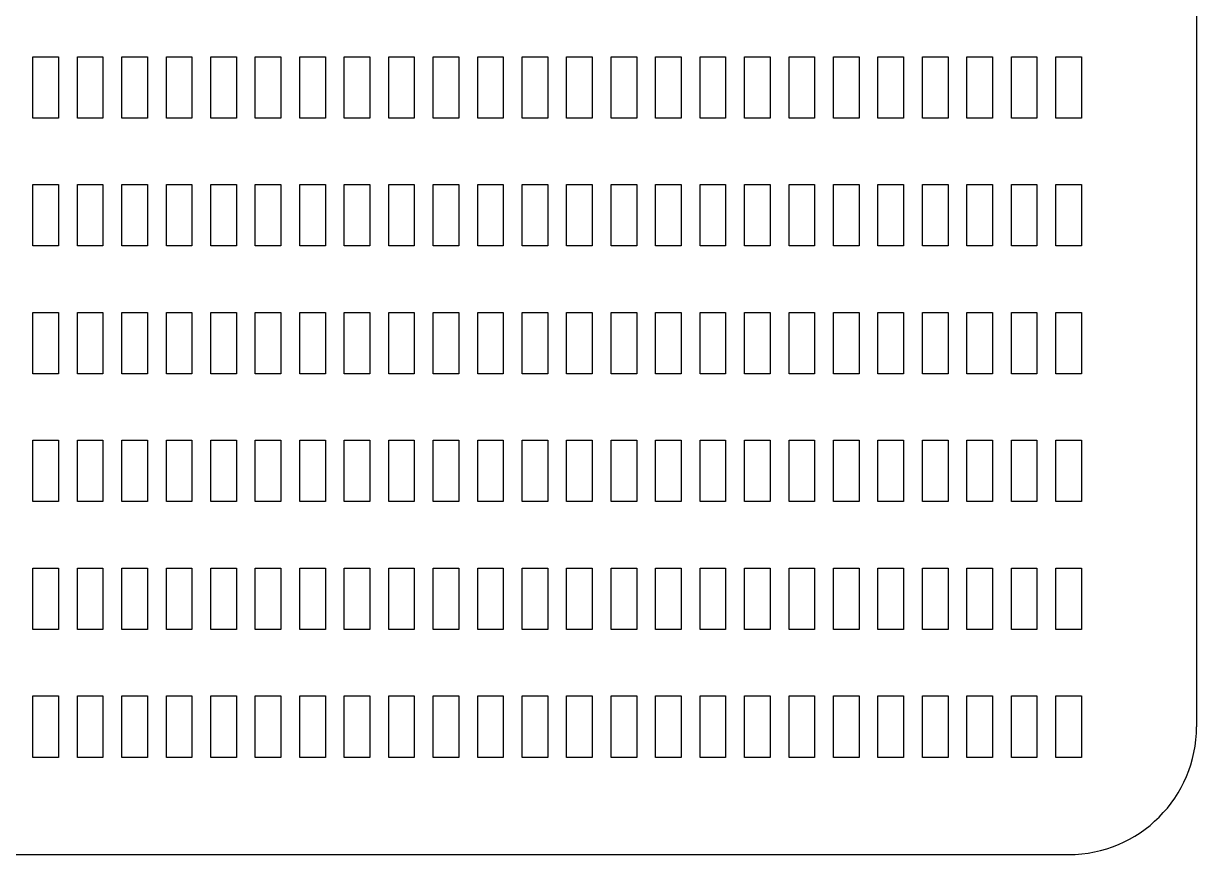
# Model space of a CAD drawing. Extents: x 9 to 33, y 0 to 18.
# Drawn here: x 17.384 to 19.678, y 4.035 to 5.66 of the extents above; entities that cross this region are included whole.
import ezdxf

# ---------------------------------------------------------------- set-up
doc = ezdxf.new("R2010")
doc.units = 0
doc.header["$MEASUREMENT"] = 0
doc.layers.add('OBJECT', color=3, linetype='CONTINUOUS')

msp = doc.modelspace()

# ---------------------------------------------------------------- linework, layer by layer
at = {"layer": 'OBJECT'}
for p, q in [((19.67769, 7.03487), (19.67769, 4.28487)), ((17.40256, 5.47487), (17.40256, 5.59487)), ((17.40256, 5.59487), (17.45256, 5.59487)), ((17.45256, 5.59487), (17.45256, 5.47487)), ((17.48952, 5.47487), (17.48952, 5.59487)), ((17.48952, 5.59487), (17.53952, 5.59487)), ((17.53952, 5.59487), (17.53952, 5.47487)), ((17.57648, 5.47487), (17.57648, 5.59487)), ((17.57648, 5.59487), (17.62648, 5.59487)), ((17.62648, 5.59487), (17.62648, 5.47487)), ((17.66344, 5.47487), (17.66344, 5.59487)), ((17.66344, 5.59487), (17.71344, 5.59487)), ((17.71344, 5.59487), (17.71344, 5.47487)), ((17.75041, 5.47487), (17.75041, 5.59487)), ((17.75041, 5.59487), (17.80041, 5.59487)), ((17.80041, 5.59487), (17.80041, 5.47487)), ((17.83737, 5.47487), (17.83737, 5.59487)), ((17.83737, 5.59487), (17.88737, 5.59487)), ((17.88737, 5.59487), (17.88737, 5.47487)), ((17.92433, 5.47487), (17.92433, 5.59487)), ((17.92433, 5.59487), (17.97433, 5.59487)), ((17.97433, 5.59487), (17.97433, 5.47487)), ((18.01129, 5.47487), (18.01129, 5.59487)), ((18.01129, 5.59487), (18.06129, 5.59487)), ((18.06129, 5.59487), (18.06129, 5.47487)), ((18.09825, 5.47487), (18.09825, 5.59487)), ((18.09825, 5.59487), (18.14825, 5.59487)), ((18.14825, 5.59487), (18.14825, 5.47487)), ((18.18522, 5.47487), (18.18522, 5.59487)), ((18.18522, 5.59487), (18.23522, 5.59487)), ((18.23522, 5.59487), (18.23522, 5.47487)), ((18.27218, 5.47487), (18.27218, 5.59487)), ((18.27218, 5.59487), (18.32218, 5.59487)), ((18.32218, 5.59487), (18.32218, 5.47487)), ((18.35914, 5.47487), (18.35914, 5.59487)), ((18.35914, 5.59487), (18.40914, 5.59487)), ((18.40914, 5.59487), (18.40914, 5.47487)), ((18.4461, 5.47487), (18.4461, 5.59487)), ((18.4461, 5.59487), (18.4961, 5.59487)), ((18.4961, 5.59487), (18.4961, 5.47487)), ((18.53306, 5.47487), (18.53306, 5.59487)), ((18.53306, 5.59487), (18.58306, 5.59487)), ((18.58306, 5.59487), (18.58306, 5.47487)), ((18.62003, 5.47487), (18.62003, 5.59487)), ((18.62003, 5.59487), (18.67003, 5.59487)), ((18.67003, 5.59487), (18.67003, 5.47487)), ((18.70699, 5.47487), (18.70699, 5.59487)), ((18.70699, 5.59487), (18.75699, 5.59487)), ((18.75699, 5.59487), (18.75699, 5.47487)), ((18.79395, 5.47487), (18.79395, 5.59487)), ((18.79395, 5.59487), (18.84395, 5.59487)), ((18.84395, 5.59487), (18.84395, 5.47487)), ((18.88091, 5.47487), (18.88091, 5.59487)), ((18.88091, 5.59487), (18.93091, 5.59487)), ((18.93091, 5.59487), (18.93091, 5.47487)), ((18.96787, 5.47487), (18.96787, 5.59487)), ((18.96787, 5.59487), (19.01787, 5.59487)), ((19.01787, 5.59487), (19.01787, 5.47487)), ((19.05484, 5.47487), (19.05484, 5.59487)), ((19.05484, 5.59487), (19.10484, 5.59487)), ((19.10484, 5.59487), (19.10484, 5.47487)), ((19.1418, 5.47487), (19.1418, 5.59487)), ((19.1418, 5.59487), (19.1918, 5.59487)), ((19.1918, 5.59487), (19.1918, 5.47487)), ((19.22876, 5.47487), (19.22876, 5.59487)), ((19.22876, 5.59487), (19.27876, 5.59487)), ((19.27876, 5.59487), (19.27876, 5.47487)), ((19.31572, 5.47487), (19.31572, 5.59487)), ((19.31572, 5.59487), (19.36572, 5.59487)), ((19.36572, 5.59487), (19.36572, 5.47487)), ((19.40268, 5.47487), (19.40268, 5.59487)), ((19.40268, 5.59487), (19.45268, 5.59487)), ((19.45268, 5.59487), (19.45268, 5.47487)), ((17.45256, 5.47487), (17.40256, 5.47487)), ((17.53952, 5.47487), (17.48952, 5.47487)), ((17.62648, 5.47487), (17.57648, 5.47487)), ((17.71344, 5.47487), (17.66344, 5.47487)), ((17.80041, 5.47487), (17.75041, 5.47487)), ((17.88737, 5.47487), (17.83737, 5.47487)), ((17.97433, 5.47487), (17.92433, 5.47487)), ((18.06129, 5.47487), (18.01129, 5.47487)), ((18.14825, 5.47487), (18.09825, 5.47487)), ((18.23522, 5.47487), (18.18522, 5.47487)), ((18.32218, 5.47487), (18.27218, 5.47487)), ((18.40914, 5.47487), (18.35914, 5.47487)), ((18.4961, 5.47487), (18.4461, 5.47487)), ((18.58306, 5.47487), (18.53306, 5.47487)), ((18.67003, 5.47487), (18.62003, 5.47487)), ((18.75699, 5.47487), (18.70699, 5.47487)), ((18.84395, 5.47487), (18.79395, 5.47487)), ((18.93091, 5.47487), (18.88091, 5.47487)), ((19.01787, 5.47487), (18.96787, 5.47487)), ((19.10484, 5.47487), (19.05484, 5.47487)), ((19.1918, 5.47487), (19.1418, 5.47487)), ((19.27876, 5.47487), (19.22876, 5.47487)), ((19.36572, 5.47487), (19.31572, 5.47487)), ((19.45268, 5.47487), (19.40268, 5.47487)), ((17.40256, 5.22487), (17.40256, 5.34487)), ((17.40256, 5.34487), (17.45256, 5.34487)), ((17.45256, 5.34487), (17.45256, 5.22487)), ((17.48952, 5.22487), (17.48952, 5.34487)), ((17.48952, 5.34487), (17.53952, 5.34487)), ((17.53952, 5.34487), (17.53952, 5.22487)), ((17.57648, 5.22487), (17.57648, 5.34487)), ((17.57648, 5.34487), (17.62648, 5.34487)), ((17.62648, 5.34487), (17.62648, 5.22487)), ((17.66344, 5.22487), (17.66344, 5.34487)), ((17.66344, 5.34487), (17.71344, 5.34487)), ((17.71344, 5.34487), (17.71344, 5.22487)), ((17.75041, 5.22487), (17.75041, 5.34487)), ((17.75041, 5.34487), (17.80041, 5.34487)), ((17.80041, 5.34487), (17.80041, 5.22487)), ((17.83737, 5.22487), (17.83737, 5.34487)), ((17.83737, 5.34487), (17.88737, 5.34487)), ((17.88737, 5.34487), (17.88737, 5.22487)), ((17.92433, 5.22487), (17.92433, 5.34487)), ((17.92433, 5.34487), (17.97433, 5.34487)), ((17.97433, 5.34487), (17.97433, 5.22487)), ((18.01129, 5.22487), (18.01129, 5.34487)), ((18.01129, 5.34487), (18.06129, 5.34487)), ((18.06129, 5.34487), (18.06129, 5.22487)), ((18.09825, 5.22487), (18.09825, 5.34487)), ((18.09825, 5.34487), (18.14825, 5.34487)), ((18.14825, 5.34487), (18.14825, 5.22487)), ((18.18522, 5.22487), (18.18522, 5.34487)), ((18.18522, 5.34487), (18.23522, 5.34487)), ((18.23522, 5.34487), (18.23522, 5.22487)), ((18.27218, 5.22487), (18.27218, 5.34487)), ((18.27218, 5.34487), (18.32218, 5.34487)), ((18.32218, 5.34487), (18.32218, 5.22487)), ((18.35914, 5.22487), (18.35914, 5.34487)), ((18.35914, 5.34487), (18.40914, 5.34487)), ((18.40914, 5.34487), (18.40914, 5.22487)), ((18.4461, 5.22487), (18.4461, 5.34487)), ((18.4461, 5.34487), (18.4961, 5.34487)), ((18.4961, 5.34487), (18.4961, 5.22487)), ((18.53306, 5.22487), (18.53306, 5.34487)), ((18.53306, 5.34487), (18.58306, 5.34487)), ((18.58306, 5.34487), (18.58306, 5.22487)), ((18.62003, 5.22487), (18.62003, 5.34487)), ((18.62003, 5.34487), (18.67003, 5.34487)), ((18.67003, 5.34487), (18.67003, 5.22487)), ((18.70699, 5.22487), (18.70699, 5.34487)), ((18.70699, 5.34487), (18.75699, 5.34487)), ((18.75699, 5.34487), (18.75699, 5.22487)), ((18.79395, 5.22487), (18.79395, 5.34487)), ((18.79395, 5.34487), (18.84395, 5.34487)), ((18.84395, 5.34487), (18.84395, 5.22487)), ((18.88091, 5.22487), (18.88091, 5.34487)), ((18.88091, 5.34487), (18.93091, 5.34487)), ((18.93091, 5.34487), (18.93091, 5.22487)), ((18.96787, 5.22487), (18.96787, 5.34487)), ((18.96787, 5.34487), (19.01787, 5.34487)), ((19.01787, 5.34487), (19.01787, 5.22487)), ((19.05484, 5.22487), (19.05484, 5.34487)), ((19.05484, 5.34487), (19.10484, 5.34487)), ((19.10484, 5.34487), (19.10484, 5.22487)), ((19.1418, 5.22487), (19.1418, 5.34487)), ((19.1418, 5.34487), (19.1918, 5.34487)), ((19.1918, 5.34487), (19.1918, 5.22487)), ((19.22876, 5.22487), (19.22876, 5.34487)), ((19.22876, 5.34487), (19.27876, 5.34487)), ((19.27876, 5.34487), (19.27876, 5.22487)), ((19.31572, 5.22487), (19.31572, 5.34487)), ((19.31572, 5.34487), (19.36572, 5.34487)), ((19.36572, 5.34487), (19.36572, 5.22487)), ((19.40268, 5.22487), (19.40268, 5.34487)), ((19.40268, 5.34487), (19.45268, 5.34487)), ((19.45268, 5.34487), (19.45268, 5.22487)), ((17.45256, 5.22487), (17.40256, 5.22487)), ((17.53952, 5.22487), (17.48952, 5.22487)), ((17.62648, 5.22487), (17.57648, 5.22487)), ((17.71344, 5.22487), (17.66344, 5.22487)), ((17.80041, 5.22487), (17.75041, 5.22487)), ((17.88737, 5.22487), (17.83737, 5.22487)), ((17.97433, 5.22487), (17.92433, 5.22487)), ((18.06129, 5.22487), (18.01129, 5.22487)), ((18.14825, 5.22487), (18.09825, 5.22487)), ((18.23522, 5.22487), (18.18522, 5.22487)), ((18.32218, 5.22487), (18.27218, 5.22487)), ((18.40914, 5.22487), (18.35914, 5.22487)), ((18.4961, 5.22487), (18.4461, 5.22487)), ((18.58306, 5.22487), (18.53306, 5.22487)), ((18.67003, 5.22487), (18.62003, 5.22487)), ((18.75699, 5.22487), (18.70699, 5.22487)), ((18.84395, 5.22487), (18.79395, 5.22487)), ((18.93091, 5.22487), (18.88091, 5.22487)), ((19.01787, 5.22487), (18.96787, 5.22487)), ((19.10484, 5.22487), (19.05484, 5.22487)), ((19.1918, 5.22487), (19.1418, 5.22487)), ((19.27876, 5.22487), (19.22876, 5.22487)), ((19.36572, 5.22487), (19.31572, 5.22487)), ((19.45268, 5.22487), (19.40268, 5.22487)), ((17.40256, 4.97487), (17.40256, 5.09487)), ((17.40256, 5.09487), (17.45256, 5.09487)), ((17.45256, 5.09487), (17.45256, 4.97487)), ((17.48952, 4.97487), (17.48952, 5.09487)), ((17.48952, 5.09487), (17.53952, 5.09487)), ((17.53952, 5.09487), (17.53952, 4.97487)), ((17.57648, 4.97487), (17.57648, 5.09487)), ((17.57648, 5.09487), (17.62648, 5.09487)), ((17.62648, 5.09487), (17.62648, 4.97487)), ((17.66344, 4.97487), (17.66344, 5.09487)), ((17.66344, 5.09487), (17.71344, 5.09487)), ((17.71344, 5.09487), (17.71344, 4.97487)), ((17.75041, 4.97487), (17.75041, 5.09487)), ((17.75041, 5.09487), (17.80041, 5.09487)), ((17.80041, 5.09487), (17.80041, 4.97487)), ((17.83737, 4.97487), (17.83737, 5.09487)), ((17.83737, 5.09487), (17.88737, 5.09487)), ((17.88737, 5.09487), (17.88737, 4.97487)), ((17.92433, 4.97487), (17.92433, 5.09487)), ((17.92433, 5.09487), (17.97433, 5.09487)), ((17.97433, 5.09487), (17.97433, 4.97487)), ((18.01129, 4.97487), (18.01129, 5.09487)), ((18.01129, 5.09487), (18.06129, 5.09487)), ((18.06129, 5.09487), (18.06129, 4.97487)), ((18.09825, 4.97487), (18.09825, 5.09487)), ((18.09825, 5.09487), (18.14825, 5.09487)), ((18.14825, 5.09487), (18.14825, 4.97487)), ((18.18522, 4.97487), (18.18522, 5.09487)), ((18.18522, 5.09487), (18.23522, 5.09487)), ((18.23522, 5.09487), (18.23522, 4.97487)), ((18.27218, 4.97487), (18.27218, 5.09487)), ((18.27218, 5.09487), (18.32218, 5.09487)), ((18.32218, 5.09487), (18.32218, 4.97487)), ((18.35914, 4.97487), (18.35914, 5.09487)), ((18.35914, 5.09487), (18.40914, 5.09487)), ((18.40914, 5.09487), (18.40914, 4.97487)), ((18.4461, 4.97487), (18.4461, 5.09487)), ((18.4461, 5.09487), (18.4961, 5.09487)), ((18.4961, 5.09487), (18.4961, 4.97487)), ((18.53306, 4.97487), (18.53306, 5.09487)), ((18.53306, 5.09487), (18.58306, 5.09487)), ((18.58306, 5.09487), (18.58306, 4.97487)), ((18.62003, 4.97487), (18.62003, 5.09487)), ((18.62003, 5.09487), (18.67003, 5.09487)), ((18.67003, 5.09487), (18.67003, 4.97487)), ((18.70699, 4.97487), (18.70699, 5.09487)), ((18.70699, 5.09487), (18.75699, 5.09487)), ((18.75699, 5.09487), (18.75699, 4.97487)), ((18.79395, 4.97487), (18.79395, 5.09487)), ((18.79395, 5.09487), (18.84395, 5.09487)), ((18.84395, 5.09487), (18.84395, 4.97487)), ((18.88091, 4.97487), (18.88091, 5.09487)), ((18.88091, 5.09487), (18.93091, 5.09487)), ((18.93091, 5.09487), (18.93091, 4.97487)), ((18.96787, 4.97487), (18.96787, 5.09487)), ((18.96787, 5.09487), (19.01787, 5.09487)), ((19.01787, 5.09487), (19.01787, 4.97487)), ((19.05484, 4.97487), (19.05484, 5.09487)), ((19.05484, 5.09487), (19.10484, 5.09487)), ((19.10484, 5.09487), (19.10484, 4.97487)), ((19.1418, 4.97487), (19.1418, 5.09487)), ((19.1418, 5.09487), (19.1918, 5.09487)), ((19.1918, 5.09487), (19.1918, 4.97487)), ((19.22876, 4.97487), (19.22876, 5.09487)), ((19.22876, 5.09487), (19.27876, 5.09487)), ((19.27876, 5.09487), (19.27876, 4.97487)), ((19.31572, 4.97487), (19.31572, 5.09487)), ((19.31572, 5.09487), (19.36572, 5.09487)), ((19.36572, 5.09487), (19.36572, 4.97487)), ((19.40268, 4.97487), (19.40268, 5.09487)), ((19.40268, 5.09487), (19.45268, 5.09487)), ((19.45268, 5.09487), (19.45268, 4.97487)), ((17.45256, 4.97487), (17.40256, 4.97487)), ((17.53952, 4.97487), (17.48952, 4.97487)), ((17.62648, 4.97487), (17.57648, 4.97487)), ((17.71344, 4.97487), (17.66344, 4.97487)), ((17.80041, 4.97487), (17.75041, 4.97487)), ((17.88737, 4.97487), (17.83737, 4.97487)), ((17.97433, 4.97487), (17.92433, 4.97487)), ((18.06129, 4.97487), (18.01129, 4.97487)), ((18.14825, 4.97487), (18.09825, 4.97487)), ((18.23522, 4.97487), (18.18522, 4.97487)), ((18.32218, 4.97487), (18.27218, 4.97487)), ((18.40914, 4.97487), (18.35914, 4.97487)), ((18.4961, 4.97487), (18.4461, 4.97487)), ((18.58306, 4.97487), (18.53306, 4.97487)), ((18.67003, 4.97487), (18.62003, 4.97487)), ((18.75699, 4.97487), (18.70699, 4.97487)), ((18.84395, 4.97487), (18.79395, 4.97487)), ((18.93091, 4.97487), (18.88091, 4.97487)), ((19.01787, 4.97487), (18.96787, 4.97487)), ((19.10484, 4.97487), (19.05484, 4.97487)), ((19.1918, 4.97487), (19.1418, 4.97487)), ((19.27876, 4.97487), (19.22876, 4.97487)), ((19.36572, 4.97487), (19.31572, 4.97487)), ((19.45268, 4.97487), (19.40268, 4.97487)), ((17.40256, 4.72487), (17.40256, 4.84487)), ((17.40256, 4.84487), (17.45256, 4.84487)), ((17.45256, 4.84487), (17.45256, 4.72487)), ((17.48952, 4.72487), (17.48952, 4.84487)), ((17.48952, 4.84487), (17.53952, 4.84487)), ((17.53952, 4.84487), (17.53952, 4.72487)), ((17.57648, 4.72487), (17.57648, 4.84487)), ((17.57648, 4.84487), (17.62648, 4.84487)), ((17.62648, 4.84487), (17.62648, 4.72487)), ((17.66344, 4.72487), (17.66344, 4.84487)), ((17.66344, 4.84487), (17.71344, 4.84487)), ((17.71344, 4.84487), (17.71344, 4.72487)), ((17.75041, 4.72487), (17.75041, 4.84487)), ((17.75041, 4.84487), (17.80041, 4.84487)), ((17.80041, 4.84487), (17.80041, 4.72487)), ((17.83737, 4.72487), (17.83737, 4.84487)), ((17.83737, 4.84487), (17.88737, 4.84487)), ((17.88737, 4.84487), (17.88737, 4.72487)), ((17.92433, 4.72487), (17.92433, 4.84487)), ((17.92433, 4.84487), (17.97433, 4.84487)), ((17.97433, 4.84487), (17.97433, 4.72487)), ((18.01129, 4.72487), (18.01129, 4.84487)), ((18.01129, 4.84487), (18.06129, 4.84487)), ((18.06129, 4.84487), (18.06129, 4.72487)), ((18.09825, 4.72487), (18.09825, 4.84487)), ((18.09825, 4.84487), (18.14825, 4.84487)), ((18.14825, 4.84487), (18.14825, 4.72487)), ((18.18522, 4.72487), (18.18522, 4.84487)), ((18.18522, 4.84487), (18.23522, 4.84487)), ((18.23522, 4.84487), (18.23522, 4.72487)), ((18.27218, 4.72487), (18.27218, 4.84487)), ((18.27218, 4.84487), (18.32218, 4.84487)), ((18.32218, 4.84487), (18.32218, 4.72487)), ((18.35914, 4.72487), (18.35914, 4.84487)), ((18.35914, 4.84487), (18.40914, 4.84487)), ((18.40914, 4.84487), (18.40914, 4.72487)), ((18.4461, 4.72487), (18.4461, 4.84487)), ((18.4461, 4.84487), (18.4961, 4.84487)), ((18.4961, 4.84487), (18.4961, 4.72487)), ((18.53306, 4.72487), (18.53306, 4.84487)), ((18.53306, 4.84487), (18.58306, 4.84487)), ((18.58306, 4.84487), (18.58306, 4.72487)), ((18.62003, 4.72487), (18.62003, 4.84487)), ((18.62003, 4.84487), (18.67003, 4.84487)), ((18.67003, 4.84487), (18.67003, 4.72487)), ((18.70699, 4.72487), (18.70699, 4.84487)), ((18.70699, 4.84487), (18.75699, 4.84487)), ((18.75699, 4.84487), (18.75699, 4.72487)), ((18.79395, 4.72487), (18.79395, 4.84487)), ((18.79395, 4.84487), (18.84395, 4.84487)), ((18.84395, 4.84487), (18.84395, 4.72487)), ((18.88091, 4.72487), (18.88091, 4.84487)), ((18.88091, 4.84487), (18.93091, 4.84487)), ((18.93091, 4.84487), (18.93091, 4.72487)), ((18.96787, 4.72487), (18.96787, 4.84487)), ((18.96787, 4.84487), (19.01787, 4.84487)), ((19.01787, 4.84487), (19.01787, 4.72487)), ((19.05484, 4.72487), (19.05484, 4.84487)), ((19.05484, 4.84487), (19.10484, 4.84487)), ((19.10484, 4.84487), (19.10484, 4.72487)), ((19.1418, 4.72487), (19.1418, 4.84487)), ((19.1418, 4.84487), (19.1918, 4.84487)), ((19.1918, 4.84487), (19.1918, 4.72487)), ((19.22876, 4.72487), (19.22876, 4.84487)), ((19.22876, 4.84487), (19.27876, 4.84487)), ((19.27876, 4.84487), (19.27876, 4.72487)), ((19.31572, 4.72487), (19.31572, 4.84487)), ((19.31572, 4.84487), (19.36572, 4.84487)), ((19.36572, 4.84487), (19.36572, 4.72487)), ((19.40268, 4.72487), (19.40268, 4.84487)), ((19.40268, 4.84487), (19.45268, 4.84487)), ((19.45268, 4.84487), (19.45268, 4.72487)), ((17.45256, 4.72487), (17.40256, 4.72487)), ((17.53952, 4.72487), (17.48952, 4.72487)), ((17.62648, 4.72487), (17.57648, 4.72487)), ((17.71344, 4.72487), (17.66344, 4.72487)), ((17.80041, 4.72487), (17.75041, 4.72487)), ((17.88737, 4.72487), (17.83737, 4.72487)), ((17.97433, 4.72487), (17.92433, 4.72487)), ((18.06129, 4.72487), (18.01129, 4.72487)), ((18.14825, 4.72487), (18.09825, 4.72487)), ((18.23522, 4.72487), (18.18522, 4.72487)), ((18.32218, 4.72487), (18.27218, 4.72487)), ((18.40914, 4.72487), (18.35914, 4.72487)), ((18.4961, 4.72487), (18.4461, 4.72487)), ((18.58306, 4.72487), (18.53306, 4.72487)), ((18.67003, 4.72487), (18.62003, 4.72487)), ((18.75699, 4.72487), (18.70699, 4.72487)), ((18.84395, 4.72487), (18.79395, 4.72487)), ((18.93091, 4.72487), (18.88091, 4.72487)), ((19.01787, 4.72487), (18.96787, 4.72487)), ((19.10484, 4.72487), (19.05484, 4.72487)), ((19.1918, 4.72487), (19.1418, 4.72487)), ((19.27876, 4.72487), (19.22876, 4.72487)), ((19.36572, 4.72487), (19.31572, 4.72487)), ((19.45268, 4.72487), (19.40268, 4.72487)), ((17.40256, 4.47487), (17.40256, 4.59487)), ((17.40256, 4.59487), (17.45256, 4.59487)), ((17.45256, 4.59487), (17.45256, 4.47487)), ((17.48952, 4.47487), (17.48952, 4.59487)), ((17.48952, 4.59487), (17.53952, 4.59487)), ((17.53952, 4.59487), (17.53952, 4.47487)), ((17.57648, 4.47487), (17.57648, 4.59487)), ((17.57648, 4.59487), (17.62648, 4.59487)), ((17.62648, 4.59487), (17.62648, 4.47487)), ((17.66344, 4.47487), (17.66344, 4.59487)), ((17.66344, 4.59487), (17.71344, 4.59487)), ((17.71344, 4.59487), (17.71344, 4.47487)), ((17.75041, 4.47487), (17.75041, 4.59487)), ((17.75041, 4.59487), (17.80041, 4.59487)), ((17.80041, 4.59487), (17.80041, 4.47487)), ((17.83737, 4.47487), (17.83737, 4.59487)), ((17.83737, 4.59487), (17.88737, 4.59487)), ((17.88737, 4.59487), (17.88737, 4.47487)), ((17.92433, 4.47487), (17.92433, 4.59487)), ((17.92433, 4.59487), (17.97433, 4.59487)), ((17.97433, 4.59487), (17.97433, 4.47487)), ((18.01129, 4.47487), (18.01129, 4.59487)), ((18.01129, 4.59487), (18.06129, 4.59487)), ((18.06129, 4.59487), (18.06129, 4.47487)), ((18.09825, 4.47487), (18.09825, 4.59487)), ((18.09825, 4.59487), (18.14825, 4.59487)), ((18.14825, 4.59487), (18.14825, 4.47487)), ((18.18522, 4.47487), (18.18522, 4.59487)), ((18.18522, 4.59487), (18.23522, 4.59487)), ((18.23522, 4.59487), (18.23522, 4.47487)), ((18.27218, 4.47487), (18.27218, 4.59487)), ((18.27218, 4.59487), (18.32218, 4.59487)), ((18.32218, 4.59487), (18.32218, 4.47487)), ((18.35914, 4.47487), (18.35914, 4.59487)), ((18.35914, 4.59487), (18.40914, 4.59487)), ((18.40914, 4.59487), (18.40914, 4.47487)), ((18.4461, 4.47487), (18.4461, 4.59487)), ((18.4461, 4.59487), (18.4961, 4.59487)), ((18.4961, 4.59487), (18.4961, 4.47487)), ((18.53306, 4.47487), (18.53306, 4.59487)), ((18.53306, 4.59487), (18.58306, 4.59487)), ((18.58306, 4.59487), (18.58306, 4.47487)), ((18.62003, 4.47487), (18.62003, 4.59487)), ((18.62003, 4.59487), (18.67003, 4.59487)), ((18.67003, 4.59487), (18.67003, 4.47487)), ((18.70699, 4.47487), (18.70699, 4.59487)), ((18.70699, 4.59487), (18.75699, 4.59487)), ((18.75699, 4.59487), (18.75699, 4.47487)), ((18.79395, 4.47487), (18.79395, 4.59487)), ((18.79395, 4.59487), (18.84395, 4.59487)), ((18.84395, 4.59487), (18.84395, 4.47487)), ((18.88091, 4.47487), (18.88091, 4.59487)), ((18.88091, 4.59487), (18.93091, 4.59487)), ((18.93091, 4.59487), (18.93091, 4.47487)), ((18.96787, 4.47487), (18.96787, 4.59487)), ((18.96787, 4.59487), (19.01787, 4.59487)), ((19.01787, 4.59487), (19.01787, 4.47487)), ((19.05484, 4.47487), (19.05484, 4.59487)), ((19.05484, 4.59487), (19.10484, 4.59487)), ((19.10484, 4.59487), (19.10484, 4.47487)), ((19.1418, 4.47487), (19.1418, 4.59487)), ((19.1418, 4.59487), (19.1918, 4.59487)), ((19.1918, 4.59487), (19.1918, 4.47487)), ((19.22876, 4.47487), (19.22876, 4.59487)), ((19.22876, 4.59487), (19.27876, 4.59487)), ((19.27876, 4.59487), (19.27876, 4.47487)), ((19.31572, 4.47487), (19.31572, 4.59487)), ((19.31572, 4.59487), (19.36572, 4.59487)), ((19.36572, 4.59487), (19.36572, 4.47487)), ((19.40268, 4.47487), (19.40268, 4.59487)), ((19.40268, 4.59487), (19.45268, 4.59487)), ((19.45268, 4.59487), (19.45268, 4.47487)), ((17.45256, 4.47487), (17.40256, 4.47487)), ((17.53952, 4.47487), (17.48952, 4.47487)), ((17.62648, 4.47487), (17.57648, 4.47487)), ((17.71344, 4.47487), (17.66344, 4.47487)), ((17.80041, 4.47487), (17.75041, 4.47487)), ((17.88737, 4.47487), (17.83737, 4.47487)), ((17.97433, 4.47487), (17.92433, 4.47487)), ((18.06129, 4.47487), (18.01129, 4.47487)), ((18.14825, 4.47487), (18.09825, 4.47487)), ((18.23522, 4.47487), (18.18522, 4.47487)), ((18.32218, 4.47487), (18.27218, 4.47487)), ((18.40914, 4.47487), (18.35914, 4.47487)), ((18.4961, 4.47487), (18.4461, 4.47487)), ((18.58306, 4.47487), (18.53306, 4.47487)), ((18.67003, 4.47487), (18.62003, 4.47487)), ((18.75699, 4.47487), (18.70699, 4.47487)), ((18.84395, 4.47487), (18.79395, 4.47487)), ((18.93091, 4.47487), (18.88091, 4.47487)), ((19.01787, 4.47487), (18.96787, 4.47487)), ((19.10484, 4.47487), (19.05484, 4.47487)), ((19.1918, 4.47487), (19.1418, 4.47487)), ((19.27876, 4.47487), (19.22876, 4.47487)), ((19.36572, 4.47487), (19.31572, 4.47487)), ((19.45268, 4.47487), (19.40268, 4.47487)), ((17.40256, 4.34487), (17.45256, 4.34487)), ((17.40256, 4.22487), (17.40256, 4.34487)), ((17.45256, 4.34487), (17.45256, 4.22487)), ((17.48952, 4.34487), (17.53952, 4.34487)), ((17.48952, 4.22487), (17.48952, 4.34487)), ((17.53952, 4.34487), (17.53952, 4.22487)), ((17.57648, 4.34487), (17.62648, 4.34487)), ((17.57648, 4.22487), (17.57648, 4.34487)), ((17.62648, 4.34487), (17.62648, 4.22487)), ((17.66344, 4.34487), (17.71344, 4.34487)), ((17.66344, 4.22487), (17.66344, 4.34487)), ((17.71344, 4.34487), (17.71344, 4.22487)), ((17.75041, 4.34487), (17.80041, 4.34487)), ((17.75041, 4.22487), (17.75041, 4.34487)), ((17.80041, 4.34487), (17.80041, 4.22487)), ((17.83737, 4.34487), (17.88737, 4.34487)), ((17.83737, 4.22487), (17.83737, 4.34487)), ((17.88737, 4.34487), (17.88737, 4.22487)), ((17.92433, 4.34487), (17.97433, 4.34487)), ((17.92433, 4.22487), (17.92433, 4.34487)), ((17.97433, 4.34487), (17.97433, 4.22487)), ((18.01129, 4.34487), (18.06129, 4.34487)), ((18.01129, 4.22487), (18.01129, 4.34487)), ((18.06129, 4.34487), (18.06129, 4.22487)), ((18.09825, 4.34487), (18.14825, 4.34487)), ((18.09825, 4.22487), (18.09825, 4.34487)), ((18.14825, 4.34487), (18.14825, 4.22487)), ((18.18522, 4.34487), (18.23522, 4.34487)), ((18.18522, 4.22487), (18.18522, 4.34487)), ((18.23522, 4.34487), (18.23522, 4.22487)), ((18.27218, 4.34487), (18.32218, 4.34487)), ((18.27218, 4.22487), (18.27218, 4.34487)), ((18.32218, 4.34487), (18.32218, 4.22487)), ((18.35914, 4.34487), (18.40914, 4.34487)), ((18.35914, 4.22487), (18.35914, 4.34487)), ((18.40914, 4.34487), (18.40914, 4.22487)), ((18.4461, 4.34487), (18.4961, 4.34487)), ((18.4461, 4.22487), (18.4461, 4.34487)), ((18.4961, 4.34487), (18.4961, 4.22487)), ((18.53306, 4.34487), (18.58306, 4.34487)), ((18.53306, 4.22487), (18.53306, 4.34487)), ((18.58306, 4.34487), (18.58306, 4.22487)), ((18.62003, 4.34487), (18.67003, 4.34487)), ((18.62003, 4.22487), (18.62003, 4.34487)), ((18.67003, 4.34487), (18.67003, 4.22487)), ((18.70699, 4.34487), (18.75699, 4.34487)), ((18.70699, 4.22487), (18.70699, 4.34487)), ((18.75699, 4.34487), (18.75699, 4.22487)), ((18.79395, 4.34487), (18.84395, 4.34487)), ((18.79395, 4.22487), (18.79395, 4.34487)), ((18.84395, 4.34487), (18.84395, 4.22487)), ((18.88091, 4.34487), (18.93091, 4.34487)), ((18.88091, 4.22487), (18.88091, 4.34487)), ((18.93091, 4.34487), (18.93091, 4.22487)), ((18.96787, 4.34487), (19.01787, 4.34487)), ((18.96787, 4.22487), (18.96787, 4.34487)), ((19.01787, 4.34487), (19.01787, 4.22487)), ((19.05484, 4.34487), (19.10484, 4.34487)), ((19.05484, 4.22487), (19.05484, 4.34487)), ((19.10484, 4.34487), (19.10484, 4.22487)), ((19.1418, 4.34487), (19.1918, 4.34487)), ((19.1418, 4.22487), (19.1418, 4.34487)), ((19.1918, 4.34487), (19.1918, 4.22487)), ((19.22876, 4.34487), (19.27876, 4.34487)), ((19.22876, 4.22487), (19.22876, 4.34487)), ((19.27876, 4.34487), (19.27876, 4.22487)), ((19.31572, 4.34487), (19.36572, 4.34487)), ((19.31572, 4.22487), (19.31572, 4.34487)), ((19.36572, 4.34487), (19.36572, 4.22487)), ((19.40268, 4.34487), (19.45268, 4.34487)), ((19.40268, 4.22487), (19.40268, 4.34487)), ((19.45268, 4.34487), (19.45268, 4.22487)), ((17.45256, 4.22487), (17.40256, 4.22487)), ((17.53952, 4.22487), (17.48952, 4.22487)), ((17.62648, 4.22487), (17.57648, 4.22487)), ((17.71344, 4.22487), (17.66344, 4.22487)), ((17.80041, 4.22487), (17.75041, 4.22487)), ((17.88737, 4.22487), (17.83737, 4.22487)), ((17.97433, 4.22487), (17.92433, 4.22487)), ((18.06129, 4.22487), (18.01129, 4.22487)), ((18.14825, 4.22487), (18.09825, 4.22487)), ((18.23522, 4.22487), (18.18522, 4.22487)), ((18.32218, 4.22487), (18.27218, 4.22487)), ((18.40914, 4.22487), (18.35914, 4.22487)), ((18.4961, 4.22487), (18.4461, 4.22487)), ((18.58306, 4.22487), (18.53306, 4.22487)), ((18.67003, 4.22487), (18.62003, 4.22487)), ((18.75699, 4.22487), (18.70699, 4.22487)), ((18.84395, 4.22487), (18.79395, 4.22487)), ((18.93091, 4.22487), (18.88091, 4.22487)), ((19.01787, 4.22487), (18.96787, 4.22487)), ((19.10484, 4.22487), (19.05484, 4.22487)), ((19.1918, 4.22487), (19.1418, 4.22487)), ((19.27876, 4.22487), (19.22876, 4.22487)), ((19.36572, 4.22487), (19.31572, 4.22487)), ((19.45268, 4.22487), (19.40268, 4.22487)), ((12.55769, 4.03487), (19.42769, 4.03487))]:
    msp.add_line(p, q, dxfattribs=at)
msp.add_arc((19.42769, 4.28487), 0.25, 270, 0, dxfattribs=at)

doc.saveas('drawing.dxf')
